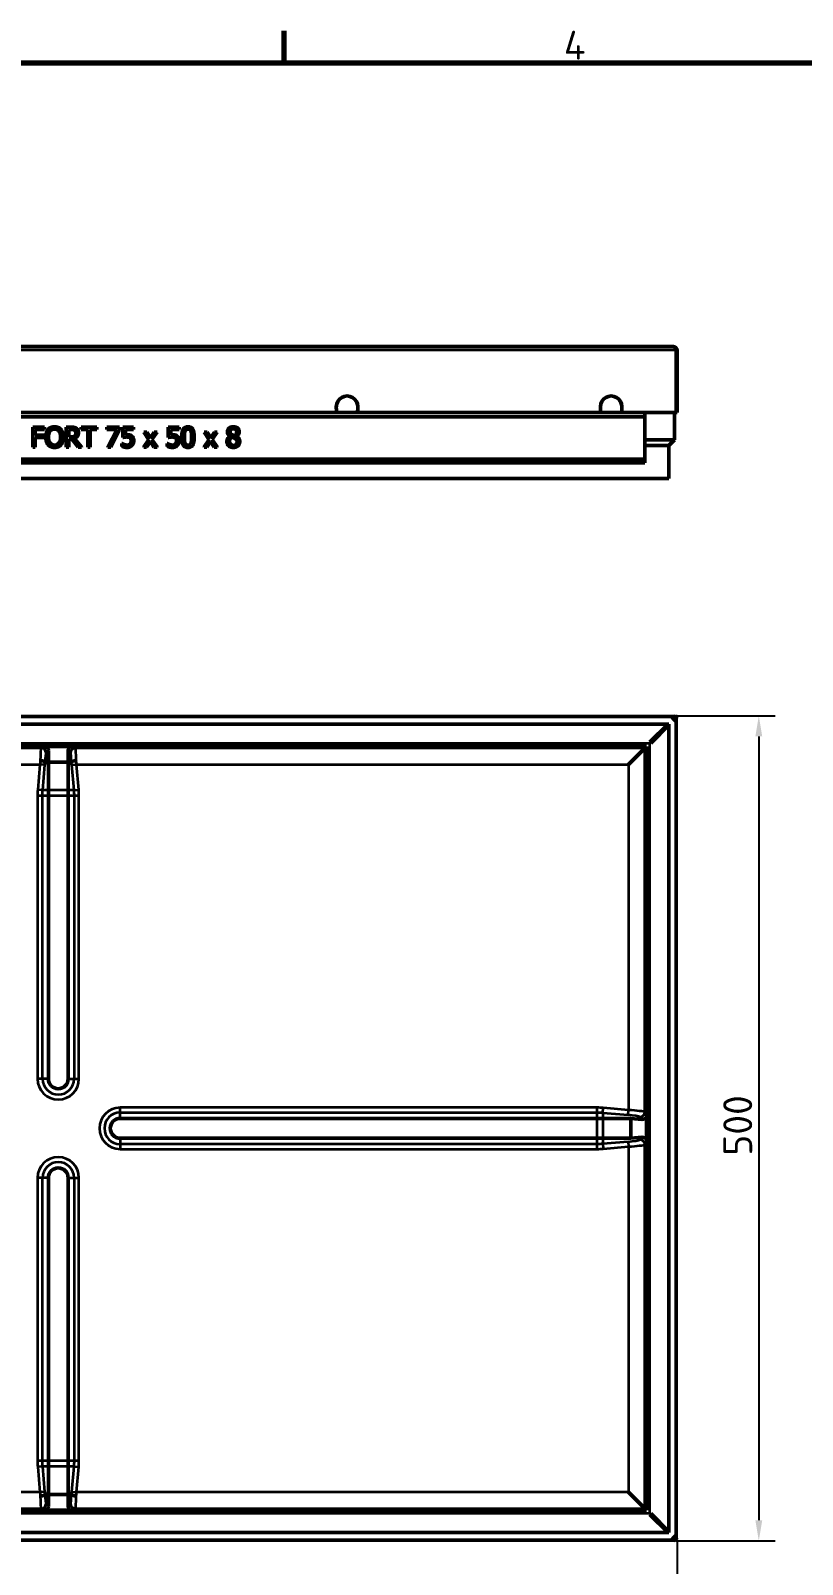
# Model space of a CAD drawing. Header units: millimetres. Extents: x 0 to 3492, y -130 to 1485.
# Drawn here: x 546 to 1014, y 525 to 1455 of the extents above; entities that cross this region are included whole.
import ezdxf

# ---------------------------------------------------------------- set-up
doc = ezdxf.new("R2010")
doc.units = ezdxf.units.MM
doc.header["$LTSCALE"] = 5
for name, color, linetype, lineweight in [('Bemaßung (ISO)', 7, 'Continuous', 25), ('Rahmen (ISO)', 7, 'Continuous', 70), ('Sichtbar (ISO)', 7, 'Continuous', 50), ('Sichtbar schmal (ISO)', 7, 'Continuous', 35)]:
    doc.layers.add(name, color=color, linetype=linetype, lineweight=lineweight)
doc.styles.add('Notiztext (DIN)', font='isocpeur.ttf')
doc.styles.add('TXT 3_5', font='isocpeur.ttf')
doc.dimstyles.new('Anrin Standard (DIN)', dxfattribs={"dimscale": 5, "dimtxt": 3.5, "dimasz": 2.5, "dimexe": 2, "dimexo": 0, "dimgap": 0.8, "dimtad": 1, "dimrnd": 1e-08, "dimtxsty": 'TXT 3_5', "dimcen": 0.09, "dimdle": 10, "dimclrd": 256, "dimclre": 256, "dimclrt": 256, "dimadec": 0, "dimazin": 2, "dimtfac": 0.714286, "dimtmove": 0, "dimatfit": 3, "dimfxl": 1, "dimtolj": 1, "dimlwd": -1, "dimlwe": -1, "dimarcsym": 0})

# ---------------------------------------------------------------- blocks, each defined once
blk = doc.blocks.new('Ränder Standardrahmen')
at = {"layer": 'Rahmen (ISO)'}
blk.add_line((140, 287), (140, 290.9), dxfattribs=at)
at = {"layer": 'Rahmen (ISO)', "flags": 128}
blk.add_lwpolyline([(10, 10), (10, 287), (410, 287), (410, 10), (10, 10)], dxfattribs=at)
at = {"layer": 'Rahmen (ISO)', "insert": (173.9, 287.4), "char_height": 3.5, "attachment_point": 7, "style": 'Notiztext (DIN)'}
blk.add_mtext('4', dxfattribs=at)
blk = doc.blocks.new('*D29')
at = {"layer": 'Bemaßung (ISO)', "transparency": 16777216}
for p, q in [((188.14, 539.81), (188.14, 479.81)), ((938.14, 539.81), (938.14, 479.81)), ((925.64, 489.81), (200.64, 489.81))]:
    blk.add_line(p, q, dxfattribs=at)
for points in [[(200.64, 491.9), (200.64, 487.73), (188.14, 489.81)], [(925.64, 491.9), (925.64, 487.73), (938.14, 489.81)]]:
    blk.add_solid(points, dxfattribs=at)
at = {"layer": 'Defpoints', "color": 0, "transparency": 16777216}
for p in [(188.14, 539.81), (938.14, 539.81), (188.14, 489.81)]:
    blk.add_point(p, dxfattribs=at)
at = {"layer": 'Bemaßung (ISO)', "transparency": 16777216, "insert": (546.52, 511.31), "char_height": 17.5, "attachment_point": 1, "style": 'TXT 3_5'}
blk.add_mtext('\\A1;750', dxfattribs=at)
blk = doc.blocks.new('*D30')
at = {"layer": 'Bemaßung (ISO)', "transparency": 16777216}
for p, q in [((937.64, 1039.31), (997.64, 1039.31)), ((987.64, 1026.81), (987.64, 551.81)), ((937.64, 539.31), (997.64, 539.31))]:
    blk.add_line(p, q, dxfattribs=at)
for points in [[(985.56, 1026.81), (989.73, 1026.81), (987.64, 1039.31)], [(985.56, 551.81), (989.73, 551.81), (987.64, 539.31)]]:
    blk.add_solid(points, dxfattribs=at)
at = {"layer": 'Defpoints', "color": 0, "transparency": 16777216}
for p in [(937.64, 1039.31), (937.64, 539.31), (987.64, 539.31)]:
    blk.add_point(p, dxfattribs=at)
at = {"layer": 'Bemaßung (ISO)', "transparency": 16777216, "insert": (966.14, 772.69), "char_height": 17.5, "attachment_point": 1, "rotation": 90, "style": 'TXT 3_5'}
blk.add_mtext('\\A1;500', dxfattribs=at)
blk = doc.blocks.new('*D32')
at = {"layer": 'Bemaßung (ISO)', "transparency": 16777216}
for p, q in [((937.64, 1038.81), (128.14, 1038.81)), ((138.14, 901.81), (138.14, 1026.31)), ((391.58, 889.31), (128.14, 889.31))]:
    blk.add_line(p, q, dxfattribs=at)
for points in [[(136.06, 1026.31), (140.23, 1026.31), (138.14, 1038.81)], [(136.06, 901.81), (140.23, 901.81), (138.14, 889.31)]]:
    blk.add_solid(points, dxfattribs=at)
at = {"layer": 'Defpoints', "color": 0, "transparency": 16777216}
for p in [(138.14, 1038.81), (937.64, 1038.81), (391.58, 889.31)]:
    blk.add_point(p, dxfattribs=at)
at = {"layer": 'Bemaßung (ISO)', "transparency": 16777216, "insert": (113.14, 939.33), "char_height": 17.5, "attachment_point": 1, "rotation": 90, "style": 'TXT 3_5'}
blk.add_mtext('\\A1;149,5', dxfattribs=at)

msp = doc.modelspace()

# ---------------------------------------------------------------- linework, layer by layer
at = {"layer": 'Sichtbar (ISO)'}
for p, q in [((935.892, 1263.116), (190.392, 1263.116)), ((937.642, 1260.866), (937.642, 1223.116)), ((938.142, 1223.116), (938.142, 1260.866)), ((938.142, 1223.116), (188.142, 1223.116)), ((918.642, 1220.616), (207.642, 1220.616)), ((731.642, 1225.985), (731.642, 1226.63)), ((744.642, 1226.63), (744.642, 1225.985)), ((891.642, 1225.985), (891.642, 1226.63)), ((904.642, 1226.63), (904.642, 1225.985)), ((918.642, 1192.616), (918.642, 1223.116)), ((936.642, 1206.616), (936.642, 1223.116)), ((547.649, 1202.209), (547.649, 1214.245)), ((547.649, 1214.245), (554.826, 1214.245)), ((547.649, 1214.193), (554.826, 1214.193)), ((549.244, 1212.775), (549.244, 1209.396)), ((554.826, 1212.775), (549.244, 1212.775)), ((549.244, 1209.448), (554.593, 1209.448)), ((549.244, 1209.396), (554.593, 1209.396)), ((554.593, 1209.448), (554.593, 1207.978)), ((554.826, 1214.245), (554.826, 1212.775)), ((557.014, 1212.876), (557.014, 1212.824)), ((564.745, 1212.876), (564.745, 1212.824)), ((567.935, 1202.209), (567.935, 1214.245)), ((567.935, 1214.245), (571.027, 1214.245)), ((567.935, 1214.193), (571.027, 1214.193)), ((569.53, 1208.308), (569.53, 1212.814)), ((569.53, 1212.814), (571.115, 1212.814)), ((569.53, 1208.36), (570.93, 1208.36)), ((573.098, 1208.982), (573.098, 1208.929)), ((575.442, 1210.992), (575.442, 1210.94)), ((576.949, 1212.775), (576.949, 1214.245)), ((576.949, 1214.245), (586.596, 1214.245)), ((576.949, 1214.193), (586.596, 1214.193)), ((580.975, 1212.775), (576.949, 1212.775)), ((580.975, 1202.209), (580.975, 1212.775)), ((586.596, 1212.775), (582.57, 1212.775)), ((582.57, 1212.775), (582.57, 1202.209)), ((586.596, 1214.245), (586.596, 1212.775)), ((592.547, 1212.785), (592.547, 1214.245)), ((592.547, 1214.245), (600.162, 1214.245)), ((592.547, 1214.193), (600.162, 1214.193)), ((598.742, 1212.785), (592.547, 1212.785)), ((593.257, 1202.209), (598.742, 1212.785)), ((593.257, 1202.262), (598.715, 1212.785)), ((600.162, 1212.396), (594.969, 1202.209)), ((600.162, 1214.245), (600.162, 1212.396)), ((602.252, 1208.017), (602.252, 1214.245)), ((602.252, 1214.245), (608.836, 1214.245)), ((602.252, 1214.193), (608.836, 1214.193)), ((608.836, 1212.785), (603.799, 1212.785)), ((603.799, 1212.785), (603.799, 1209.59)), ((608.836, 1214.245), (608.836, 1212.785)), ((615.021, 1211.254), (615.021, 1211.202)), ((615.021, 1211.254), (616.878, 1211.254)), ((618.113, 1206.667), (615.021, 1211.202)), ((615.021, 1211.202), (616.878, 1211.202)), ((616.878, 1211.254), (616.878, 1211.202)), ((616.878, 1211.254), (619.056, 1207.904)), ((616.878, 1211.202), (619.056, 1207.852)), ((619.056, 1207.904), (621.283, 1211.254)), ((619.056, 1207.852), (621.283, 1211.202)), ((623.004, 1211.202), (619.902, 1206.764)), ((621.283, 1211.254), (621.283, 1211.202)), ((621.283, 1211.254), (623.004, 1211.254)), ((621.283, 1211.202), (623.004, 1211.202)), ((623.004, 1211.254), (623.004, 1211.202)), ((629.734, 1208.017), (629.734, 1214.245)), ((629.734, 1214.245), (636.317, 1214.245)), ((629.734, 1214.193), (636.317, 1214.193)), ((636.317, 1212.785), (631.28, 1212.785)), ((631.28, 1212.785), (631.28, 1209.59)), ((636.317, 1214.245), (636.317, 1212.785)), ((651.507, 1211.254), (651.507, 1211.202)), ((651.507, 1211.254), (653.364, 1211.254)), ((654.599, 1206.667), (651.507, 1211.202)), ((651.507, 1211.202), (653.364, 1211.202)), ((653.364, 1211.254), (653.364, 1211.202)), ((653.364, 1211.254), (655.542, 1207.904)), ((653.364, 1211.202), (655.542, 1207.852)), ((655.542, 1207.904), (657.769, 1211.254)), ((655.542, 1207.852), (657.769, 1211.202)), ((659.491, 1211.202), (656.389, 1206.764)), ((657.769, 1211.254), (657.769, 1211.202)), ((657.769, 1211.254), (659.491, 1211.254)), ((657.769, 1211.202), (659.491, 1211.202)), ((659.491, 1211.254), (659.491, 1211.202)), ((665.607, 1211.361), (665.607, 1211.309)), ((667.348, 1208.609), (667.348, 1208.658)), ((670.061, 1209.05), (670.061, 1208.997)), ((671.004, 1208.59), (671.004, 1208.541)), ((672.833, 1211.468), (672.833, 1211.416)), ((549.244, 1202.209), (547.649, 1202.209)), ((554.593, 1207.978), (549.244, 1207.978)), ((549.244, 1207.978), (549.244, 1202.209)), ((555.575, 1208.253), (555.575, 1208.201)), ((566.184, 1208.253), (566.184, 1208.201)), ((569.53, 1202.209), (567.935, 1202.209)), ((570.93, 1208.308), (569.53, 1208.308)), ((571.358, 1206.978), (569.53, 1206.978)), ((569.53, 1206.978), (569.53, 1202.209)), ((575.15, 1202.209), (571.358, 1206.978)), ((572.953, 1207.424), (577.222, 1202.209)), ((572.985, 1207.437), (577.222, 1202.262)), ((577.222, 1202.209), (575.15, 1202.209)), ((577.222, 1202.262), (577.222, 1202.209)), ((582.57, 1202.209), (580.975, 1202.209)), ((593.257, 1202.262), (593.257, 1202.209)), ((594.969, 1202.209), (593.257, 1202.209)), ((601.756, 1202.637), (601.756, 1204.388)), ((601.756, 1204.388), (601.873, 1204.388)), ((601.756, 1204.336), (601.873, 1204.336)), ((601.873, 1204.388), (601.873, 1204.336)), ((603.166, 1203.748), (603.166, 1203.695)), ((606.658, 1204.126), (606.658, 1204.074)), ((608.904, 1206.068), (608.904, 1206.016)), ((614.991, 1202.262), (618.095, 1206.693)), ((614.991, 1202.209), (618.113, 1206.667)), ((614.991, 1202.262), (614.991, 1202.209)), ((616.713, 1202.209), (614.991, 1202.209)), ((618.959, 1205.589), (616.713, 1202.209)), ((621.147, 1202.209), (618.959, 1205.589)), ((619.056, 1207.904), (619.056, 1207.852)), ((619.902, 1206.764), (623.004, 1202.209)), ((619.92, 1206.79), (623.004, 1202.262)), ((623.004, 1202.209), (621.147, 1202.209)), ((623.004, 1202.262), (623.004, 1202.209)), ((629.238, 1202.637), (629.238, 1204.388)), ((629.238, 1204.388), (629.354, 1204.388)), ((629.238, 1204.336), (629.354, 1204.336)), ((629.354, 1204.388), (629.354, 1204.336)), ((630.648, 1203.748), (630.648, 1203.695)), ((634.139, 1204.126), (634.139, 1204.074)), ((636.385, 1206.068), (636.385, 1206.016)), ((637.912, 1208.244), (637.912, 1208.191)), ((645.585, 1208.253), (645.585, 1208.201)), ((651.478, 1202.262), (654.581, 1206.693)), ((651.478, 1202.209), (654.599, 1206.667)), ((651.478, 1202.262), (651.478, 1202.209)), ((653.199, 1202.209), (651.478, 1202.209)), ((655.445, 1205.589), (653.199, 1202.209)), ((657.633, 1202.209), (655.445, 1205.589)), ((655.542, 1207.904), (655.542, 1207.852)), ((656.389, 1206.764), (659.491, 1202.209)), ((656.407, 1206.79), (659.491, 1202.262)), ((659.491, 1202.209), (657.633, 1202.209)), ((659.491, 1202.262), (659.491, 1202.209)), ((665.316, 1205.573), (665.316, 1205.521)), ((673.134, 1205.602), (673.134, 1205.55)), ((918.642, 1206.616), (936.642, 1206.616)), ((918.642, 1203.116), (933.142, 1203.116)), ((933.142, 1203.116), (936.642, 1206.616)), ((933.142, 1203.116), (933.142, 1183.116)), ((918.642, 1194.961), (207.642, 1194.961)), ((918.642, 1192.616), (207.642, 1192.616)), ((933.142, 1183.116), (193.142, 1183.116)), ((189.142, 1038.813), (937.142, 1038.813)), ((193.142, 1034.313), (933.142, 1034.313)), ((932.642, 1034.313), (921.642, 1023.313)), ((922.142, 1022.813), (933.142, 1033.813)), ((933.142, 1034.313), (933.142, 544.313)), ((935.142, 1036.813), (937.642, 1039.313)), ((938.142, 1038.813), (935.642, 1036.313)), ((937.642, 1039.313), (937.642, 1038.813)), ((937.642, 1038.813), (938.142, 1038.813)), ((937.642, 1038.313), (937.642, 540.313)), ((206.642, 1020.813), (919.642, 1020.813)), ((557.142, 819.313), (557.142, 1018.206)), ((569.142, 1018.206), (569.142, 819.313)), ((908.673, 1009.844), (919.642, 1020.813)), ((919.642, 557.813), (919.642, 1020.813)), ((571.071, 1011.313), (555.213, 1011.313)), ((910.142, 795.313), (600.642, 795.313)), ((916.774, 794.733), (910.142, 795.313)), ((910.142, 783.313), (910.142, 795.313)), ((600.642, 783.313), (910.142, 783.313)), ((910.142, 783.313), (916.774, 783.894)), ((557.142, 759.313), (557.142, 560.42)), ((569.142, 560.42), (569.142, 759.313)), ((571.071, 567.313), (555.213, 567.313)), ((908.673, 568.782), (919.642, 557.813)), ((919.642, 557.813), (206.642, 557.813)), ((921.642, 555.313), (932.642, 544.313)), ((933.142, 544.813), (922.142, 555.813)), ((937.142, 539.813), (189.142, 539.813)), ((933.142, 544.313), (193.142, 544.313)), ((937.642, 539.313), (935.142, 541.813)), ((935.642, 542.313), (938.142, 539.813)), ((938.142, 539.813), (937.642, 539.813)), ((937.642, 539.813), (937.642, 539.313))]:
    msp.add_line(p, q, dxfattribs=at)
for centre, radius, start, end in [((935.392, 1260.866), 2.25, 0, 96.37937), ((935.892, 1260.866), 2.25, 0, 90), ((563.142, 819.313), 6, 180, 0), ((600.642, 789.313), 6, 90, 270), ((563.142, 759.313), 6, 0, 180)]:
    msp.add_arc(centre, radius, start, end, dxfattribs=at)
for centre, major_axis, ratio, start_param, end_param in [((738.142, 1226.63), (0, -6.525), 0.9961947, 1.5707963, 4.712389), ((898.142, 1226.63), (0, -6.525), 0.9961947, 1.5707963, 4.712389), ((731.892, 1225.985), (0, -2.868), 0.0871557, 4.712389, 6.2831853), ((744.392, 1225.985), (0, -2.868), 0.0871557, 0, 1.5707963), ((891.892, 1225.985), (0, -2.868), 0.0871557, 4.712389, 6.2831853), ((904.392, 1225.985), (0, -2.868), 0.0871557, 0, 1.5707963), ((554.131, 1018.183), (2.137, 2.137), 0.9924325, 5.5015852, 6.5559873), ((572.153, 1018.183), (-2.137, 2.137), 0.9924325, 6.0103833, 7.0647854), ((917.012, 797.735), (2.048, -2.227), 0.99175, 5.4565337, 6.5975429), ((917.012, 780.891), (2.048, 2.227), 0.99175, 5.9688278, 7.1098369), ((554.131, 560.443), (2.137, -2.137), 0.9924325, 6.0103833, 7.0647854), ((572.153, 560.443), (-2.137, -2.137), 0.9924325, 5.5015852, 6.5559873)]:
    msp.add_ellipse(centre, major_axis=major_axis, ratio=ratio, start_param=start_param, end_param=end_param, dxfattribs=at)
for points, degree in [([(555.575, 1208.253), (555.575, 1209.759), (556.324, 1212.051), (557.014, 1212.876)], 2), ([(555.575, 1208.201), (555.575, 1209.706), (556.324, 1211.998), (557.014, 1212.824)], 2), ([(557.014, 1212.876), (557.714, 1213.672), (559.669, 1214.498), (560.875, 1214.498)], 2), ([(557.014, 1212.824), (557.714, 1213.62), (559.669, 1214.445), (560.875, 1214.445)], 2), ([(557.238, 1208.201), (557.238, 1209.366), (557.743, 1211.212), (558.22, 1211.823)], 2), ([(558.22, 1211.823), (558.716, 1212.464), (560.019, 1213.066), (560.884, 1213.066)], 2), ([(560.875, 1214.498), (562.1, 1214.498), (564.064, 1213.643), (564.745, 1212.876)], 2), ([(560.875, 1214.445), (562.1, 1214.445), (564.064, 1213.591), (564.745, 1212.824)], 2), ([(560.884, 1213.066), (561.721, 1213.066), (563.063, 1212.445), (563.539, 1211.823)], 2), ([(563.539, 1211.823), (564.006, 1211.221), (564.521, 1209.386), (564.521, 1208.201)], 2), ([(564.745, 1212.876), (565.426, 1212.08), (566.184, 1209.749), (566.184, 1208.253)], 2), ([(564.745, 1212.824), (565.426, 1212.027), (566.184, 1209.697), (566.184, 1208.201)], 2), ([(570.93, 1208.36), (571.62, 1208.36), (572.719, 1208.603), (573.098, 1208.982)], 2), ([(573.098, 1208.929), (572.719, 1208.551), (571.62, 1208.308), (570.93, 1208.308)], 2), ([(571.027, 1214.245), (572.058, 1214.245), (573.448, 1214.022), (574.081, 1213.614)], 2), ([(571.027, 1214.193), (572.058, 1214.193), (573.448, 1213.97), (574.081, 1213.562)], 2), ([(571.115, 1212.814), (571.776, 1212.814), (572.68, 1212.629), (573.021, 1212.406)], 2), ([(575.442, 1210.94), (575.442, 1209.629), (574.1, 1207.852), (572.953, 1207.424)], 2), ([(573.021, 1212.406), (573.41, 1212.144), (573.779, 1211.338), (573.779, 1210.813)], 2), ([(573.779, 1210.813), (573.779, 1210.192), (573.448, 1209.26), (573.098, 1208.929)], 2), ([(574.081, 1213.614), (574.713, 1213.206), (575.442, 1211.934), (575.442, 1210.992)], 2), ([(574.081, 1213.562), (574.713, 1213.154), (575.442, 1211.882), (575.442, 1210.94)], 2), ([(603.799, 1209.642), (604.09, 1209.681), (604.654, 1209.71), (604.888, 1209.71)], 2), ([(603.799, 1209.59), (604.09, 1209.629), (604.654, 1209.658), (604.888, 1209.658)], 2), ([(604.888, 1209.71), (605.812, 1209.71), (607.085, 1209.409), (607.669, 1208.962)], 2), ([(604.888, 1209.658), (605.812, 1209.658), (607.085, 1209.357), (607.669, 1208.91)], 2), ([(607.669, 1208.962), (608.262, 1208.516), (608.904, 1207.156), (608.904, 1206.068)], 2), ([(607.669, 1208.91), (608.262, 1208.463), (608.904, 1207.104), (608.904, 1206.016)], 2), ([(631.28, 1209.642), (631.572, 1209.681), (632.136, 1209.71), (632.369, 1209.71)], 2), ([(631.28, 1209.59), (631.572, 1209.629), (632.136, 1209.658), (632.369, 1209.658)], 2), ([(632.369, 1209.71), (633.293, 1209.71), (634.567, 1209.409), (635.15, 1208.962)], 2), ([(632.369, 1209.658), (633.293, 1209.658), (634.567, 1209.357), (635.15, 1208.91)], 2), ([(635.15, 1208.962), (635.743, 1208.516), (636.385, 1207.156), (636.385, 1206.068)], 2), ([(635.15, 1208.91), (635.743, 1208.463), (636.385, 1207.104), (636.385, 1206.016)], 2), ([(637.912, 1208.244), (637.912, 1211.487), (639.789, 1214.488), (641.753, 1214.488)], 2), ([(637.912, 1208.191), (637.912, 1211.435), (639.789, 1214.436), (641.753, 1214.436)], 2), ([(639.546, 1208.191), (639.546, 1209.366), (639.721, 1211.231), (639.964, 1211.843)], 2), ([(639.964, 1211.843), (640.217, 1212.474), (641.082, 1213.105), (641.753, 1213.105)], 2), ([(641.753, 1214.488), (643.727, 1214.488), (645.585, 1211.38), (645.585, 1208.253)], 2), ([(641.753, 1214.436), (643.727, 1214.436), (645.585, 1211.328), (645.585, 1208.201)], 2), ([(641.753, 1213.105), (642.424, 1213.105), (643.27, 1212.474), (643.513, 1211.862)], 2), ([(643.513, 1211.862), (643.756, 1211.25), (643.951, 1209.434), (643.951, 1208.201)], 2), ([(665.316, 1205.521), (665.316, 1206.492), (666.356, 1208.123), (667.348, 1208.609)], 2), ([(665.607, 1211.361), (665.607, 1212.711), (667.649, 1214.517), (669.225, 1214.517)], 2), ([(665.607, 1211.309), (665.607, 1212.659), (667.649, 1214.465), (669.225, 1214.465)], 2), ([(667.348, 1208.658), (666.463, 1209.172), (665.607, 1210.396), (665.607, 1211.309)], 2), ([(667.222, 1211.493), (667.222, 1212.319), (668.34, 1213.28), (669.215, 1213.28)], 2), ([(668.369, 1209.745), (667.795, 1210.075), (667.222, 1210.901), (667.222, 1211.493)], 2), ([(668.369, 1209.798), (668.612, 1209.662), (669.643, 1209.186), (670.061, 1209.05)], 2), ([(670.061, 1208.997), (669.643, 1209.133), (668.612, 1209.609), (668.369, 1209.745)], 2), ([(669.215, 1213.28), (670.178, 1213.28), (671.257, 1212.202), (671.257, 1211.396)], 2), ([(669.225, 1214.517), (670.859, 1214.517), (672.833, 1212.808), (672.833, 1211.468)], 2), ([(669.225, 1214.465), (670.859, 1214.465), (672.833, 1212.756), (672.833, 1211.416)], 2), ([(671.257, 1211.396), (671.257, 1210.668), (670.761, 1209.532), (670.061, 1208.997)], 2), ([(672.833, 1211.416), (672.833, 1210.61), (671.889, 1209.036), (671.004, 1208.59)], 2), ([(671.004, 1208.541), (672.055, 1208.055), (673.134, 1206.657), (673.134, 1205.55)], 2), ([(557.004, 1203.588), (556.314, 1204.385), (555.575, 1206.725), (555.575, 1208.201)], 2), ([(560.875, 1201.957), (559.659, 1201.957), (557.714, 1202.782), (557.004, 1203.588)], 2), ([(560.884, 1203.336), (559.222, 1203.336), (557.238, 1205.841), (557.238, 1208.201)], 2), ([(564.745, 1203.588), (564.006, 1202.753), (562.051, 1201.957), (560.875, 1201.957)], 2), ([(564.521, 1208.201), (564.521, 1205.841), (562.547, 1203.336), (560.884, 1203.336)], 2), ([(566.184, 1208.201), (566.184, 1206.744), (565.445, 1204.385), (564.745, 1203.588)], 2), ([(604.897, 1201.957), (604.042, 1201.957), (602.369, 1202.336), (601.756, 1202.637)], 2), ([(601.873, 1204.388), (602.058, 1204.252), (602.748, 1203.903), (603.166, 1203.748)], 2), ([(601.873, 1204.336), (602.058, 1204.2), (602.748, 1203.851), (603.166, 1203.695)], 2), ([(604.625, 1208.308), (603.964, 1208.308), (602.651, 1208.104), (602.252, 1208.017)], 2), ([(603.166, 1203.748), (603.643, 1203.582), (604.431, 1203.398), (604.927, 1203.398)], 2), ([(603.166, 1203.695), (603.643, 1203.53), (604.431, 1203.346), (604.927, 1203.346)], 2), ([(606.589, 1207.754), (606.249, 1208.055), (605.238, 1208.308), (604.625, 1208.308)], 2), ([(607.844, 1203.132), (607.338, 1202.588), (605.831, 1201.957), (604.897, 1201.957)], 2), ([(604.927, 1203.398), (605.413, 1203.398), (606.327, 1203.748), (606.658, 1204.126)], 2), ([(604.927, 1203.346), (605.413, 1203.346), (606.327, 1203.695), (606.658, 1204.074)], 2), ([(607.27, 1206.026), (607.27, 1206.667), (606.92, 1207.483), (606.589, 1207.754)], 2), ([(606.658, 1204.074), (606.959, 1204.433), (607.27, 1205.385), (607.27, 1206.026)], 2), ([(608.904, 1206.016), (608.904, 1205.152), (608.35, 1203.676), (607.844, 1203.132)], 2), ([(632.379, 1201.957), (631.523, 1201.957), (629.85, 1202.336), (629.238, 1202.637)], 2), ([(629.354, 1204.388), (629.539, 1204.252), (630.23, 1203.903), (630.648, 1203.748)], 2), ([(629.354, 1204.336), (629.539, 1204.2), (630.23, 1203.851), (630.648, 1203.695)], 2), ([(632.106, 1208.308), (631.445, 1208.308), (630.132, 1208.104), (629.734, 1208.017)], 2), ([(630.648, 1203.748), (631.124, 1203.582), (631.912, 1203.398), (632.408, 1203.398)], 2), ([(630.648, 1203.695), (631.124, 1203.53), (631.912, 1203.346), (632.408, 1203.346)], 2), ([(634.071, 1207.754), (633.73, 1208.055), (632.719, 1208.308), (632.106, 1208.308)], 2), ([(635.325, 1203.132), (634.82, 1202.588), (633.312, 1201.957), (632.379, 1201.957)], 2), ([(632.408, 1203.398), (632.894, 1203.398), (633.808, 1203.748), (634.139, 1204.126)], 2), ([(632.408, 1203.346), (632.894, 1203.346), (633.808, 1203.695), (634.139, 1204.074)], 2), ([(634.752, 1206.026), (634.752, 1206.667), (634.401, 1207.483), (634.071, 1207.754)], 2), ([(634.139, 1204.074), (634.44, 1204.433), (634.752, 1205.385), (634.752, 1206.026)], 2), ([(636.385, 1206.016), (636.385, 1205.152), (635.831, 1203.676), (635.325, 1203.132)], 2), ([(641.753, 1201.957), (639.769, 1201.957), (637.912, 1205.035), (637.912, 1208.191)], 2), ([(639.954, 1204.579), (639.701, 1205.239), (639.546, 1206.929), (639.546, 1208.191)], 2), ([(639.954, 1204.631), (640.188, 1204.01), (641.053, 1203.34), (641.753, 1203.34)], 2), ([(641.753, 1203.287), (641.053, 1203.287), (640.188, 1203.957), (639.954, 1204.579)], 2), ([(645.585, 1208.201), (645.585, 1204.977), (643.708, 1201.957), (641.753, 1201.957)], 2), ([(641.753, 1203.34), (642.414, 1203.34), (643.28, 1203.971), (643.523, 1204.602)], 2), ([(643.523, 1204.55), (643.28, 1203.919), (642.414, 1203.287), (641.753, 1203.287)], 2), ([(643.951, 1208.201), (643.951, 1206.968), (643.756, 1205.142), (643.523, 1204.55)], 2), ([(666.346, 1202.967), (665.841, 1203.452), (665.316, 1204.773), (665.316, 1205.521)], 2), ([(669.225, 1201.937), (668.33, 1201.937), (666.862, 1202.472), (666.346, 1202.967)], 2), ([(666.94, 1205.637), (666.94, 1206.463), (667.649, 1207.764), (668.311, 1208.201)], 2), ([(669.244, 1203.132), (668.252, 1203.132), (666.94, 1204.55), (666.94, 1205.637)], 2), ([(668.311, 1208.201), (668.884, 1207.968), (669.799, 1207.609), (670.071, 1207.453)], 2), ([(673.134, 1205.55), (673.134, 1204.016), (670.897, 1201.937), (669.225, 1201.937)], 2), ([(671.481, 1205.395), (671.481, 1204.346), (670.256, 1203.132), (669.244, 1203.132)], 2), ([(670.071, 1207.453), (670.897, 1207.007), (671.481, 1206.133), (671.481, 1205.395)], 2), ([(555.208, 1011.32), (555.21, 1011.316), (555.212, 1011.313), (555.213, 1011.313)], 3), ([(571.071, 1011.313), (571.072, 1011.313), (571.074, 1011.316), (571.076, 1011.32)], 3), ([(555.213, 567.313), (555.212, 567.313), (555.21, 567.311), (555.208, 567.306)], 3), ([(571.076, 567.306), (571.074, 567.311), (571.072, 567.313), (571.071, 567.313)], 3)]:
    msp.add_open_spline(points, degree=degree, dxfattribs=at)
for points, degree, knots in [([(573.098, 1208.982), (573.448, 1209.312), (573.775, 1210.233), (573.779, 1210.837)], 2, [0, 0, 0, 1, 1.9765193, 1.9765193, 1.9765193]), ([(665.316, 1205.573), (665.316, 1206.544), (666.355, 1208.174), (667.344, 1208.66)], 2, [0, 0, 0, 1, 1.9982218, 1.9982218, 1.9982218]), ([(667.222, 1211.519), (667.228, 1210.944), (667.795, 1210.128), (668.369, 1209.798)], 2, [0.0221825, 0.0221825, 0.0221825, 1, 2, 2, 2]), ([(670.061, 1209.05), (670.761, 1209.584), (671.252, 1210.708), (671.257, 1211.419)], 2, [0, 0, 0, 1, 1.9794241, 1.9794241, 1.9794241]), ([(671.008, 1208.592), (672.056, 1208.107), (673.134, 1206.709), (673.134, 1205.602)], 2, [0.0018596, 0.0018596, 0.0018596, 1, 2, 2, 2]), ([(557.238, 1208.227), (557.243, 1205.887), (559.222, 1203.388), (560.884, 1203.388)], 2, [0.0056128, 0.0056128, 0.0056128, 1, 2, 2, 2]), ([(560.884, 1203.388), (562.547, 1203.388), (564.516, 1205.887), (564.521, 1208.227)], 2, [0, 0, 0, 1, 1.9943996, 1.9943996, 1.9943996]), ([(606.658, 1204.126), (606.959, 1204.486), (607.267, 1205.427), (607.27, 1206.051)], 2, [0, 0, 0, 1, 1.9789188, 1.9789188, 1.9789188]), ([(634.139, 1204.126), (634.44, 1204.486), (634.748, 1205.427), (634.751, 1206.051)], 2, [0, 0, 0, 1, 1.9789188, 1.9789188, 1.9789188]), ([(639.546, 1208.216), (639.547, 1206.972), (639.701, 1205.292), (639.954, 1204.631)], 2, [0.0110563, 0.0110563, 0.0110563, 1, 2, 2, 2]), ([(643.523, 1204.602), (643.756, 1205.194), (643.95, 1207.01), (643.951, 1208.227)], 2, [0, 0, 0, 1, 1.9893764, 1.9893764, 1.9893764]), ([(666.94, 1205.664), (666.947, 1204.594), (668.252, 1203.184), (669.244, 1203.184)], 2, [0.0118621, 0.0118621, 0.0118621, 1, 2, 2, 2]), ([(669.244, 1203.184), (670.256, 1203.184), (671.473, 1204.391), (671.481, 1205.421)], 2, [0, 0, 0, 1, 1.987608, 1.987608, 1.987608]), ([(552.222, 1012.129), (552.225, 1012.129), (552.229, 1012.129), (552.585, 1012.107), (552.934, 1012.071), (553.595, 1011.975), (553.901, 1011.915), (554.466, 1011.77), (554.71, 1011.685), (555.066, 1011.504), (555.175, 1011.411), (555.208, 1011.32)], 3, [-0.44732157, -0.44732157, -0.44732157, -0.44732157, -0.44628404, -0.44628404, -0.34034184, -0.34034184, -0.23442047, -0.23442047, -0.11716571, -0.11716571, 0, 0, 0, 0]), ([(574.062, 1012.129), (574.059, 1012.129), (574.055, 1012.129), (573.699, 1012.107), (573.35, 1012.071), (572.689, 1011.975), (572.382, 1011.915), (571.818, 1011.77), (571.574, 1011.685), (571.218, 1011.504), (571.109, 1011.411), (571.076, 1011.32)], 3, [-0.4473214, -0.4473214, -0.4473214, -0.4473214, -0.44628126, -0.44628126, -0.34033556, -0.34033556, -0.2343312, -0.2343312, -0.1171252, -0.1171252, 0, 0, 0, 0]), ([(552.222, 566.497), (552.225, 566.497), (552.229, 566.498), (552.585, 566.52), (552.934, 566.555), (553.595, 566.652), (553.902, 566.712), (554.466, 566.856), (554.71, 566.942), (555.066, 567.122), (555.175, 567.215), (555.208, 567.306)], 3, [-0.4473214, -0.4473214, -0.4473214, -0.4473214, -0.44628126, -0.44628126, -0.34033556, -0.34033556, -0.2343312, -0.2343312, -0.1171252, -0.1171252, 0, 0, 0, 0]), ([(574.062, 566.497), (574.059, 566.497), (574.055, 566.498), (573.699, 566.52), (573.35, 566.555), (572.689, 566.652), (572.383, 566.711), (571.818, 566.856), (571.574, 566.942), (571.218, 567.122), (571.109, 567.215), (571.076, 567.306)], 3, [-0.44732157, -0.44732157, -0.44732157, -0.44732157, -0.44628404, -0.44628404, -0.34034184, -0.34034184, -0.23442047, -0.23442047, -0.11716571, -0.11716571, 0, 0, 0, 0])]:
    msp.add_open_spline(points, degree=degree, knots=knots, dxfattribs=at)
at = {"layer": 'Sichtbar schmal (ISO)'}
for p, q in [((937.142, 1260.866), (189.142, 1260.866)), ((938.142, 1260.866), (937.642, 1260.866)), ((731.892, 1223.116), (731.892, 1226.603)), ((744.392, 1226.603), (744.392, 1223.116)), ((891.892, 1223.116), (891.892, 1226.603)), ((904.392, 1226.603), (904.392, 1223.116)), ((560.875, 1214.498), (560.875, 1214.445)), ((570.93, 1208.36), (570.93, 1208.308)), ((571.027, 1214.245), (571.027, 1214.193)), ((574.081, 1213.614), (574.081, 1213.562)), ((604.888, 1209.71), (604.888, 1209.658)), ((607.669, 1208.962), (607.669, 1208.91)), ((632.369, 1209.71), (632.369, 1209.658)), ((635.15, 1208.962), (635.15, 1208.91)), ((641.753, 1214.488), (641.753, 1214.436)), ((668.369, 1209.798), (668.369, 1209.745)), ((669.225, 1214.517), (669.225, 1214.465)), ((560.884, 1203.388), (560.884, 1203.336)), ((604.927, 1203.398), (604.927, 1203.346)), ((632.408, 1203.398), (632.408, 1203.346)), ((639.954, 1204.631), (639.954, 1204.579)), ((641.753, 1203.34), (641.753, 1203.287)), ((643.523, 1204.602), (643.523, 1204.55)), ((669.244, 1203.184), (669.244, 1203.132)), ((204.142, 1022.813), (922.142, 1022.813)), ((921.642, 555.313), (921.642, 1023.313)), ((552.765, 1019.806), (207.649, 1019.806)), ((553.772, 1020.813), (552.765, 1019.806)), ((555.753, 1016.818), (557.142, 1018.206)), ((569.142, 1018.206), (570.531, 1016.818)), ((573.519, 1019.806), (572.512, 1020.813)), ((918.635, 1019.806), (573.519, 1019.806)), ((918.635, 799.22), (918.635, 1019.806)), ((217.611, 1009.844), (552.066, 1009.844)), ((552.066, 1009.844), (550.727, 994.538)), ((555.043, 1009.584), (552.066, 1009.844)), ((553.704, 994.278), (555.043, 1009.584)), ((571.241, 1009.584), (574.218, 1009.844)), ((571.241, 1009.584), (572.58, 994.278)), ((575.557, 994.538), (574.218, 1009.844)), ((574.218, 1009.844), (908.673, 1009.844)), ((908.673, 1009.844), (908.673, 800.389)), ((575.697, 990.742), (550.587, 990.742)), ((550.587, 990.742), (550.587, 819.313)), ((553.704, 994.278), (550.727, 994.538)), ((553.576, 819.313), (553.576, 990.742)), ((572.58, 994.278), (553.704, 994.278)), ((572.58, 994.278), (575.557, 994.538)), ((572.708, 990.742), (572.708, 819.313)), ((575.697, 819.313), (575.697, 990.742)), ((557.142, 819.313), (550.587, 819.313)), ((569.142, 819.313), (575.697, 819.313)), ((889.571, 801.868), (600.642, 801.868)), ((600.642, 795.313), (600.642, 801.868)), ((889.571, 801.868), (889.571, 776.759)), ((893.106, 798.751), (893.367, 801.729)), ((908.673, 800.389), (893.367, 801.729)), ((908.412, 797.412), (908.673, 800.389)), ((600.642, 798.879), (889.571, 798.879)), ((893.106, 798.751), (908.412, 797.412)), ((893.106, 798.751), (893.106, 779.875)), ((915.386, 796.243), (916.774, 794.733)), ((919.642, 798.125), (918.635, 799.22)), ((600.642, 783.313), (600.642, 776.759)), ((908.412, 781.214), (893.106, 779.875)), ((908.412, 781.214), (908.673, 778.237)), ((916.774, 783.894), (915.386, 782.384)), ((889.571, 779.747), (600.642, 779.747)), ((600.642, 776.759), (889.571, 776.759)), ((893.106, 779.875), (893.367, 776.898)), ((893.367, 776.898), (908.673, 778.237)), ((908.673, 778.237), (908.673, 568.782)), ((918.635, 779.406), (919.642, 780.501)), ((918.635, 558.82), (918.635, 779.406)), ((557.142, 759.313), (550.587, 759.313)), ((550.587, 759.313), (550.587, 587.884)), ((553.576, 587.884), (553.576, 759.313)), ((569.142, 759.313), (575.697, 759.313)), ((572.708, 759.313), (572.708, 587.884)), ((575.697, 587.884), (575.697, 759.313)), ((575.697, 587.884), (550.587, 587.884)), ((553.704, 584.349), (550.727, 584.088)), ((550.727, 584.088), (552.066, 568.782)), ((555.043, 569.043), (553.704, 584.349)), ((572.58, 584.349), (553.704, 584.349)), ((572.58, 584.349), (571.241, 569.043)), ((572.58, 584.349), (575.557, 584.088)), ((574.218, 568.782), (575.557, 584.088)), ((552.066, 568.782), (217.611, 568.782)), ((555.043, 569.043), (552.066, 568.782)), ((571.241, 569.043), (574.218, 568.782)), ((908.673, 568.782), (574.218, 568.782)), ((207.649, 558.82), (552.765, 558.82)), ((552.765, 558.82), (553.772, 557.813)), ((557.142, 560.42), (555.753, 561.809)), ((570.531, 561.809), (569.142, 560.42)), ((572.512, 557.813), (573.519, 558.82)), ((573.519, 558.82), (918.635, 558.82)), ((922.142, 555.813), (204.142, 555.813))]:
    msp.add_line(p, q, dxfattribs=at)
for centre, radius, start, end in [((563.142, 819.313), 12.555, 180, 0), ((563.142, 819.313), 9.566, 180, 0), ((600.642, 789.313), 12.555, 90, 270), ((600.642, 789.313), 9.566, 90, 270), ((563.142, 759.313), 12.555, 0, 180), ((563.142, 759.313), 9.566, 0, 180)]:
    msp.add_arc(centre, radius, start, end, dxfattribs=at)
for centre, major_axis, ratio, start_param, end_param in [((738.142, 1226.625), (6.5, 0), 0.9961947, 0, 3.1415927), ((738.142, 1226.603), (-6.25, 0), 0.9961947, 3.1415927, 6.2831853), ((898.142, 1226.625), (6.5, 0), 0.9961947, 0, 3.1415927), ((898.142, 1226.603), (-6.25, 0), 0.9961947, 3.1415927, 6.2831853), ((731.892, 1226.625), (-0.25, 0), 0.0871557, 0, 1.5707963), ((744.392, 1226.625), (0.25, 0), 0.0871557, 4.712389, 6.2831853), ((891.892, 1226.625), (-0.25, 0), 0.0871557, 0, 1.5707963), ((904.392, 1226.625), (0.25, 0), 0.0871557, 4.712389, 6.2831853), ((552.818, 1009.844), (0, -10), 0.0612421, 3.2288591, 4.4818443), ((552.765, 1016.818), (-2.121, 2.121), 0.9924325, 3.9307889, 5.493989), ((555.807, 1009.844), (0, 7), 0.0874887, 0.0872665, 1.358326), ((573.519, 1016.818), (2.121, 2.121), 0.9924325, 0.7891963, 2.3523964), ((570.477, 1009.844), (0, -7), 0.0874887, 1.7832667, 3.0543262), ((573.466, 1009.844), (0, 10), 0.0612421, 4.9429337, 6.1959188), ((552.678, 1009.844), (-0.615, -10), 0.0610124, 4.4855948, 4.7161395), ((555.656, 1009.584), (0.617, 7), 0.086819, 1.328786, 1.57845), ((570.628, 1009.584), (0.617, -7), 0.086819, 1.5631427, 1.8128066), ((573.606, 1009.844), (-0.615, 10), 0.0610124, 4.7086385, 4.9391832), ((908.673, 799.777), (-10, 0.615), 0.0610124, 3.2326096, 4.7161395), ((908.412, 796.8), (7, -0.617), 0.086819, 0.0949201, 1.57845), ((915.646, 799.22), (2.208, 2.031), 0.99175, 3.8857374, 5.5355446), ((908.412, 781.827), (-7, -0.617), 0.086819, 1.5631427, 3.0466725), ((915.646, 779.406), (2.208, -2.031), 0.99175, 0.7476407, 2.3974479), ((908.673, 778.85), (10, 0.615), 0.0610124, 4.7086385, 6.1921683), ((552.678, 568.782), (0.615, -10), 0.0610124, 4.7086385, 4.9391832), ((555.656, 569.043), (-0.617, 7), 0.086819, 1.5631427, 1.8128066), ((555.807, 568.782), (0, 7), 0.0874887, 1.7832667, 3.0543262), ((570.477, 568.782), (0, -7), 0.0874887, 0.0872665, 1.358326), ((570.628, 569.043), (-0.617, -7), 0.086819, 1.328786, 1.57845), ((573.606, 568.782), (0.615, 10), 0.0610124, 4.4855948, 4.7161395), ((552.818, 568.782), (0, -10), 0.0612421, 4.9429337, 6.1959188), ((552.765, 561.809), (-2.121, -2.121), 0.9924325, 0.7891963, 2.3523964), ((573.519, 561.809), (2.121, -2.121), 0.9924325, 3.9307889, 5.493989), ((573.466, 568.782), (0, 10), 0.0612421, 3.2288591, 4.4818443)]:
    msp.add_ellipse(centre, major_axis=major_axis, ratio=ratio, start_param=start_param, end_param=end_param, dxfattribs=at)
for points, knots in [([(550.727, 994.538), (550.675, 993.948), (550.644, 993.356), (550.598, 992.09), (550.587, 991.416), (550.587, 990.742)], [-0.37993803, -0.37993803, -0.37993803, -0.37993803, -0.20216685, -0.20216685, 0, 0, 0, 0]), ([(553.576, 990.742), (553.576, 991.383), (553.586, 992.024), (553.629, 993.211), (553.659, 993.763), (553.704, 994.278)], [0, 0, 0, 0, 0.20216685, 0.20216685, 0.37993803, 0.37993803, 0.37993803, 0.37993803]), ([(572.58, 994.278), (572.625, 993.765), (572.654, 993.215), (572.698, 992.028), (572.708, 991.385), (572.708, 990.742)], [0, 0, 0, 0, 0.17710392, 0.17710392, 0.37993808, 0.37993808, 0.37993808, 0.37993808]), ([(575.697, 990.742), (575.697, 991.418), (575.686, 992.095), (575.64, 993.36), (575.609, 993.95), (575.557, 994.538)], [-0.37993808, -0.37993808, -0.37993808, -0.37993808, -0.17710392, -0.17710392, 0, 0, 0, 0]), ([(893.367, 801.729), (892.777, 801.78), (892.184, 801.811), (890.919, 801.857), (890.245, 801.868), (889.571, 801.868)], [-0.37993803, -0.37993803, -0.37993803, -0.37993803, -0.20216685, -0.20216685, 0, 0, 0, 0]), ([(889.571, 798.879), (890.211, 798.879), (890.852, 798.869), (892.039, 798.826), (892.591, 798.796), (893.106, 798.751)], [0, 0, 0, 0, 0.20216685, 0.20216685, 0.37993803, 0.37993803, 0.37993803, 0.37993803]), ([(893.106, 779.875), (892.593, 779.83), (892.044, 779.801), (890.857, 779.758), (890.213, 779.747), (889.571, 779.747)], [0, 0, 0, 0, 0.17710392, 0.17710392, 0.37993808, 0.37993808, 0.37993808, 0.37993808]), ([(889.571, 776.759), (890.247, 776.759), (890.923, 776.769), (892.189, 776.815), (892.779, 776.847), (893.367, 776.898)], [-0.37993808, -0.37993808, -0.37993808, -0.37993808, -0.17710392, -0.17710392, 0, 0, 0, 0]), ([(550.587, 587.884), (550.587, 587.208), (550.598, 586.532), (550.644, 585.266), (550.675, 584.676), (550.727, 584.088)], [-0.37993808, -0.37993808, -0.37993808, -0.37993808, -0.17710392, -0.17710392, 0, 0, 0, 0]), ([(553.704, 584.349), (553.659, 584.862), (553.629, 585.412), (553.586, 586.599), (553.576, 587.242), (553.576, 587.884)], [0, 0, 0, 0, 0.17710392, 0.17710392, 0.37993808, 0.37993808, 0.37993808, 0.37993808]), ([(572.708, 587.884), (572.708, 587.244), (572.698, 586.603), (572.655, 585.416), (572.625, 584.864), (572.58, 584.349)], [0, 0, 0, 0, 0.20216685, 0.20216685, 0.37993803, 0.37993803, 0.37993803, 0.37993803]), ([(575.557, 584.088), (575.609, 584.679), (575.64, 585.271), (575.686, 586.536), (575.697, 587.21), (575.697, 587.884)], [-0.37993803, -0.37993803, -0.37993803, -0.37993803, -0.20216685, -0.20216685, 0, 0, 0, 0])]:
    msp.add_open_spline(points, degree=3, knots=knots, dxfattribs=at)

# ---------------------------------------------------------------- block references
at = {"xscale": 5, "yscale": 5, "zscale": 5}
msp.add_blockref('Ränder Standardrahmen', (0, 0), dxfattribs=at)

# ---------------------------------------------------------------- dimensions: what is measured, and where the dimension line sits
at = {"layer": 'Bemaßung (ISO)'}
for base, p1, p2, angle, picture, middle in [((138.142, 1038.813), (391.581, 889.313), (937.642, 1038.813), 90, '*D32', (138.142, 964.263)), ((987.642, 539.313), (937.642, 1039.313), (937.642, 539.313), 90, '*D30', (987.642, 789.313)), ((188.142, 489.813), (938.142, 539.813), (188.142, 539.813), 180, '*D29', (563.142, 489.813))]:
    dim = msp.add_linear_dim(base=base, p1=p1, p2=p2, angle=angle, dimstyle='Anrin Standard (DIN)', override={"dimgap": 0.8, "dimdec": 2, "dimtol": 0, "dimlim": 0, "dimtp": 0, "dimtm": 0, "dimtdec": 2, "dimtofl": 0, "dimatfit": 1}, dxfattribs=at)
    dim.commit()
    dim.dimension.update_dxf_attribs({"geometry": picture, "text_midpoint": middle, "dimtype": 160})

doc.saveas('drawing.dxf')
